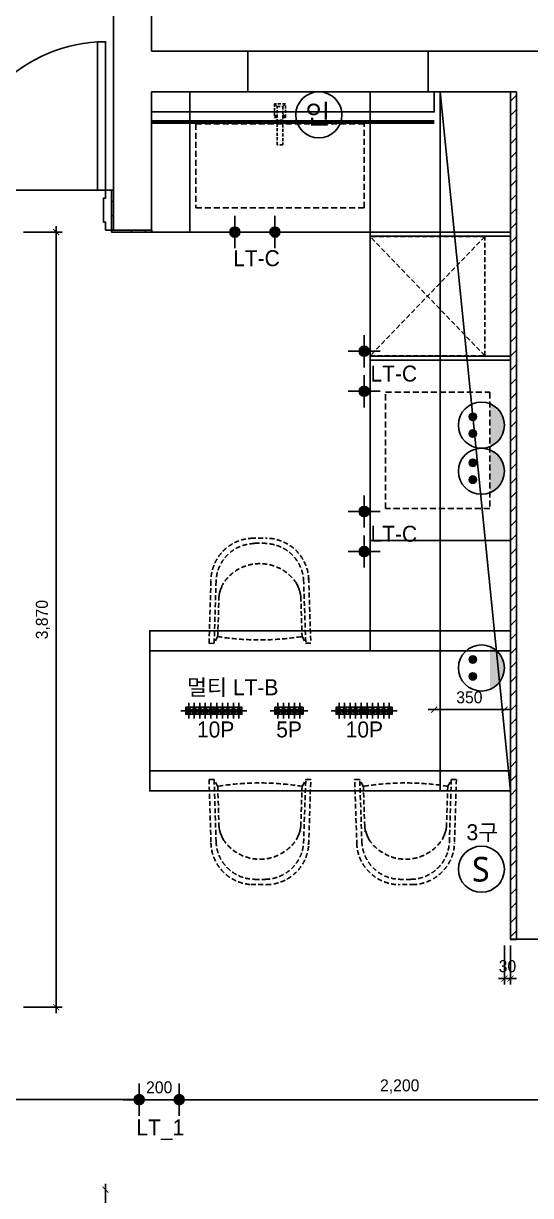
# Model space of a CAD drawing. Header units: millimetres. Extents: x 204923 to 257123, y 77248 to 107783.
# Drawn here: x 241482 to 244012, y 98023 to 103875 of the extents above; entities that cross this region are included whole.
import ezdxf

# ---------------------------------------------------------------- set-up
doc = ezdxf.new("R2010")
doc.units = ezdxf.units.MM
doc.header["$LTSCALE"] = 30
doc.header["$PDMODE"] = 3
for name, pattern in [('DASHED', [0.75, 0.5, -0.25]), ('DASHEDX2', [1.5, 1, -0.5]), ('DH-HID2', [1.2, 0.8, -0.4]), ('HID', [2.3, 1.5, -0.8]), ('HIDDEN', [9.525, 6.35, -3.175])]:
    doc.linetypes.add(name, pattern=pattern)
doc.layers.get('DEFPOINTS').update_dxf_attribs({"color": 248})
for name, color, linetype in [('0-ELC TEXT', 7, 'Continuous'), ('03-WAL NEW', 3, 'Continuous'), ('04-WIN', 4, 'Continuous'), ('06-FUR', 6, 'Continuous'), ('07-DIM WAL', 5, 'Continuous'), ('08-HAT', 8, 'Continuous'), ('2-con', 2, 'Continuous'), ('3.기호.계단선', 30, 'Continuous'), ('CEIL-LIGHT', 7, 'Continuous'), ('CO-DO-FR', 7, 'Continuous'), ('CO-DOOR', 8, 'Continuous'), ('FU-FURM', 251, 'DH-HID2'), ('FUR', 8, 'DASHED'), ('RC-LIGHT', 7, 'Continuous'), ('설비', 140, 'Continuous')]:
    doc.layers.add(name, color=color, linetype=linetype)
doc.styles.add('HY 울릉도 L', font='')
doc.styles.add('코레일둥고', font='Korail_Round_Gothic_Medium.ttf')
doc.styles.get('HY 울릉도 L').set_extended_font_data('HY울릉도L')
doc.dimstyles.new('30', dxfattribs={"dimscale": 30, "dimtxt": 2, "dimasz": 1, "dimexe": 1, "dimexo": 1, "dimgap": 1, "dimtad": 1, "dimdec": 0, "dimrnd": 0.05, "dimdsep": 46, "dimlunit": 6, "dimtxsty": 'HY 울릉도 L', "dimblk": 'ARCHTICK', "dimcen": 2.5, "dimdle": 1, "dimclrd": 133, "dimclre": 133, "dimclrt": 30, "dimadec": 0, "dimazin": 0, "dimtfac": 1, "dimtdec": 0, "dimtix": 1, "dimtmove": 2, "dimatfit": 3, "dimldrblk": 'ARCHTICK', "dimfxl": 1, "dimlwd": -1, "dimlwe": -1, "dimarcsym": 0})
pattern_1 = [(45, (54919.72, 2669.96), (-35.355339, 35.355339), [])]

# ---------------------------------------------------------------- blocks, each defined once
blk = doc.blocks.new('_ArchTick')
at = {"color": 0, "linetype": 'ByBlock', "const_width": 0.15}
blk.add_lwpolyline([(-0.5, -0.5), (0.5, 0.5)], dxfattribs=at)
blk = doc.blocks.new('*D563')
at = {"layer": '07-DIM WAL', "color": 133}
for p, q in [((241482.1, 102833.4), (241675.8, 102833.4)), ((241645.8, 98933.4), (241645.8, 102863.4)), ((241482.1, 98963.4), (241675.8, 98963.4))]:
    blk.add_line(p, q, dxfattribs=at)
at = {"layer": 'DEFPOINTS', "color": 0}
for p in [(241452.1, 102833.4), (241645.8, 102833.4), (241452.1, 98963.4)]:
    blk.add_point(p, dxfattribs=at)
at = {"layer": '07-DIM WAL', "color": 133, "xscale": 30, "yscale": 30, "zscale": 30}
for p, rotation in [((241645.8, 102833.4), 90), ((241645.8, 98963.4), 270)]:
    blk.add_blockref('_ArchTick', p, dxfattribs=dict(at, rotation=rotation))
at = {"layer": '07-DIM WAL', "color": 30, "insert": (241579.8, 100898.4), "char_height": 60, "attachment_point": 5, "rotation": 90, "style": 'HY 울릉도 L'}
blk.add_mtext('3,870', dxfattribs=at)
blk = doc.blocks.new('egoo')
at = {"layer": '설비'}
h = blk.add_hatch(color=140, dxfattribs=at)
edge = h.paths.add_edge_path()
edge.add_arc((1015645.3, 443433.7), 22.3, 0, 360)
h = blk.add_hatch(color=140, dxfattribs=at)
edge = h.paths.add_edge_path()
edge.add_arc((1015747.7, 443433.7), 22.3, 0, 360)
h = blk.add_hatch(color=140, dxfattribs=at)
edge = h.paths.add_edge_path()
edge.add_line((1015826.3, 443329.1), (1015566.6, 443329.1))
edge.add_ellipse((1015696.5, 443381.5), major_axis=(99, 99), ratio=1, start_angle=156.95778, end_angle=293.04222)
at = {"layer": '설비', "color": 140}
for centre, radius in [((1015696.5, 443381.5), 140), ((1015645.3, 443433.7), 22.3), ((1015747.7, 443433.7), 22.3)]:
    blk.add_circle(centre, radius, dxfattribs=at)
blk = doc.blocks.new('DLSXJSPT')
at = {"layer": '설비', "color": 140}
blk.add_circle((242956, 103418.4), 115, dxfattribs=at)
at = {"layer": '설비', "color": 140, "style": '코레일둥고'}
blk.add_text('인', height=100, dxfattribs=at).set_placement((242888.1, 103372))
blk = doc.blocks.new('SW')
at = {"layer": '설비', "color": 140}
blk.add_circle((11533254.1, -14277699.4), 184, dxfattribs=at)
at = {"layer": '설비', "color": 140, "insert": (11533320, -14277600.8), "char_height": 197.143, "width": 314.327, "attachment_point": 3, "style": '코레일둥고'}
blk.add_mtext('{\\fMalgun Gothic|b0|i0|c129|p50;S}', dxfattribs=at)
blk = doc.blocks.new('cdr')
at = {"layer": '04-WIN'}
blk.add_lwpolyline([(216801.7, 103533.4), (217702.1, 103533.4), (217702.1, 103736.5), (216801.7, 103736.5)], close=True, dxfattribs=at)
at = {"layer": '2-con'}
for p, q in [((216321.6, 105028.4), (216321.6, 103736.5)), ((216132.1, 104828.4), (216132.1, 102843.4)), ((216801.7, 103736.5), (216321.6, 103736.5)), ((216801.7, 103533.4), (216321.6, 103533.4)), ((216321.6, 103533.4), (216321.6, 102843.4)), ((216801.7, 103533.4), (216801.7, 103533.4)), ((218112.1, 99302.4), (218112.1, 103533.4)), ((216132.1, 102843.4), (216321.6, 102843.4))]:
    blk.add_line(p, q, dxfattribs=at)
for points in [[(217702.1, 103736.5), (218312.1, 103736.5)], [(217702.1, 103736.5), (217702.2, 103533.4)], [(217702.2, 103533.4), (218112.1, 103533.4)], [(218112.1, 99302.4), (218312.1, 99302.4), (218312.1, 99302.4)]]:
    blk.add_lwpolyline(points, dxfattribs=at)
blk = doc.blocks.new('D-002')
at = {"layer": 'CO-DO-FR'}
for points in [[(0, 200), (0, 0), (30, 0), (30, 40), (40, 40), (40, 160), (30, 160), (30, 200), (0, 200)], [(800, 200), (800, 0), (770, 0), (770, 40), (760, 40), (760, 160), (770, 160), (770, 200), (800, 200)]]:
    blk.add_lwpolyline(points, close=True, dxfattribs=at)
at = {"layer": 'CO-DOOR'}
blk.add_lwpolyline([(730, 940), (730, 200), (770, 200), (770, 940)], close=True, dxfattribs=at)
blk.add_arc((770, 200), 740, 90, 180, dxfattribs=at)
blk = doc.blocks.new('cjswjdeh')
at = {"layer": '03-WAL NEW'}
h = blk.add_hatch(dxfattribs=at)
h.set_pattern_fill('_USER', color=256, scale=50, angle=45, pattern_type=0)
h.set_pattern_definition(pattern_1)
h.paths.add_polyline_path([(273031.8, 106203.3), (273061.8, 106203.3), (273061.8, 101972.3), (273031.8, 101972.3)])
h = blk.add_hatch(dxfattribs=at)
h.set_pattern_fill('_USER', color=256, scale=50, angle=45, pattern_type=0)
h.set_pattern_definition(pattern_1)
h.paths.add_polyline_path([(271041.8, 105713.3), (271051.8, 105713.3), (271051.8, 105513.3), (271041.8, 105513.3)])
h = blk.add_hatch(dxfattribs=at)
h.set_pattern_fill('_USER', color=256, scale=50, angle=45, pattern_type=0)
h.set_pattern_definition([(45, (54949.23, 2669.96), (-35.355339, 35.355339), [])])
h.paths.add_polyline_path([(271071.3, 105513.3), (271271.3, 105513.3), (271271.3, 105503.3), (271071.3, 105503.3)])
blk.add_line((273031.8, 101972.3), (273031.8, 101972.3), dxfattribs=at)
for points in [[(273031.8, 106203.3), (273061.8, 106203.3), (273061.8, 101972.3), (273031.8, 101972.3)], [(271041.8, 105713.3), (271051.8, 105713.3), (271051.8, 105513.3), (271041.8, 105513.3)], [(271041.8, 105513.3), (271241.8, 105513.3), (271241.8, 105503.3), (271041.8, 105503.3)]]:
    blk.add_lwpolyline(points, close=True, dxfattribs=at)
at = {"layer": '06-FUR', "color": 8}
for p, q in [((271431.8, 105503.3), (271431.8, 106203.3)), ((272331.8, 105503.3), (272331.8, 106203.3)), ((272331.8, 103963.3), (273031.8, 103963.3)), ((273031.8, 103513.3), (272331.8, 103513.3)), ((273031.8, 103413.3), (272331.8, 103413.3))]:
    blk.add_line(p, q, dxfattribs=at)
for points in [[(273031.8, 102713.3), (273031.8, 106203.3), (271241.3, 106203.3), (271241.3, 105503.3), (272331.8, 105503.3), (272331.8, 103513.3), (271231.8, 103513.3), (271231.8, 102713.3), (273031.8, 102713.3)], [(272681.8, 105853.3), (272681.8, 102713.3), (273031.8, 102713.3), (273031.8, 106203.3), (272681.8, 106203.3)], [(272681.8, 105853.3), (272681.8, 106203.3), (273031.8, 102713.3)], [(272331.8, 105503.3), (273031.8, 105503.3), (273031.8, 105483.3), (272331.8, 105483.3), (272331.8, 105503.3)], [(272331.8, 104883.3), (273031.8, 104883.3), (273031.8, 104863.3), (272331.8, 104863.3), (272331.8, 104883.3)], [(272331.8, 103513.3), (272331.8, 103413.3), (271231.8, 103413.3)], [(271231.8, 102813.3), (273031.8, 102813.3)]]:
    blk.add_lwpolyline(points, dxfattribs=at)
at = {"layer": '06-FUR', "color": 8, "linetype": 'DASHEDX2'}
for points in [[(271461.8, 105624.1), (272301.8, 105624.1), (272301.8, 106044.1), (271461.8, 106044.1)], [(272409.1, 104123.3), (272409.1, 104703.3), (272929.1, 104703.3), (272929.1, 104123.3)]]:
    blk.add_lwpolyline(points, close=True, dxfattribs=at)
at = {"layer": '08-HAT', "color": 8}
blk.add_line((270231.8, 105713.3), (271051.8, 105713.3), dxfattribs=at)
at = {"layer": 'FU-FURM', "color": 8}
for p, q in [((272903.8, 104885.8), (272331.8, 105480.8)), ((272903.8, 105480.8), (272331.8, 104885.8)), ((271737.3, 103975), (271815.2, 103975.1)), ((271755.3, 103949.6), (271808.4, 103949.7)), ((271528, 103450.1), (271537.7, 103764.3)), ((271553.4, 103450.2), (271563.3, 103770.7)), ((271999.6, 103768.9), (272010.3, 103450.7)), ((272024.8, 103775.5), (272035.7, 103450.8)), ((271579.2, 103695.6), (271578.7, 103692.4)), ((271579.8, 103698.8), (271579.2, 103695.6)), ((271580.5, 103702.2), (271579.8, 103698.8)), ((271581.5, 103705.9), (271580.5, 103702.2)), ((271582.7, 103709.8), (271581.5, 103705.9)), ((271584.1, 103714.2), (271582.7, 103709.8)), ((271585.8, 103719.1), (271584.1, 103714.2)), ((271587.7, 103724.2), (271585.8, 103719.1)), ((271589.7, 103729.5), (271587.7, 103724.2)), ((271591.9, 103734.7), (271589.7, 103729.5)), ((271594.1, 103739.8), (271591.9, 103734.7)), ((271596.3, 103744.6), (271594.1, 103739.8)), ((271598.5, 103748.8), (271596.3, 103744.6)), ((271964.5, 103749.3), (271966.6, 103745)), ((271966.6, 103745), (271968.9, 103740.3)), ((271968.9, 103740.3), (271971.1, 103735.2)), ((271971.1, 103735.2), (271973.2, 103730)), ((271973.2, 103730), (271975.3, 103724.7)), ((271975.3, 103724.7), (271977.2, 103719.6)), ((271977.2, 103719.6), (271978.9, 103714.7)), ((271978.9, 103714.7), (271980.4, 103710.3)), ((271980.4, 103710.3), (271981.6, 103706.4)), ((271981.6, 103706.4), (271982.5, 103702.7)), ((271982.5, 103702.7), (271983.3, 103699.3)), ((271983.3, 103699.3), (271983.9, 103696.1)), ((271983.9, 103696.1), (271984.4, 103692.9)), ((271571.4, 103484), (271577.5, 103682.6)), ((271577.9, 103686), (271577.5, 103682.6)), ((271578.2, 103689.3), (271577.9, 103686)), ((271578.7, 103692.4), (271578.2, 103689.3)), ((271984.4, 103692.9), (271984.8, 103689.8)), ((271984.8, 103689.8), (271985.2, 103686.5)), ((271985.2, 103686.5), (271985.6, 103683.1)), ((271985.6, 103683.1), (271992.2, 103484.5)), ((271570.3, 103484), (271553.4, 103450.2)), ((271993.3, 103484.6), (272010.3, 103450.7)), ((271553.4, 103450.2), (271528, 103450.1)), ((272035.7, 103450.8), (272010.3, 103450.7)), ((271528, 102770.3), (271537.7, 102456.1)), ((271553.4, 102770.2), (271528, 102770.3)), ((271553.4, 102770.2), (271563.3, 102449.7)), ((271570.3, 102736.4), (271553.4, 102770.2)), ((271993.3, 102735.8), (272010.3, 102769.7)), ((271999.6, 102451.5), (272010.3, 102769.7)), ((272035.7, 102769.6), (272010.3, 102769.7)), ((272024.8, 102444.9), (272035.7, 102769.6)), ((272254.5, 102769.6), (272279.9, 102769.7)), ((272265.4, 102444.9), (272254.5, 102769.6)), ((272290.6, 102451.5), (272279.9, 102769.7)), ((272296.9, 102735.8), (272279.9, 102769.7)), ((272719.9, 102736.4), (272736.8, 102770.2)), ((272736.8, 102770.2), (272726.9, 102449.7)), ((272736.8, 102770.2), (272762.2, 102770.3)), ((272762.2, 102770.3), (272752.5, 102456.1)), ((271571.4, 102736.4), (271577.5, 102537.8)), ((271985.6, 102537.3), (271992.2, 102735.9)), ((272304.6, 102537.3), (272298, 102735.9)), ((272718.8, 102736.4), (272712.7, 102537.8)), ((271577.9, 102534.4), (271577.5, 102537.8)), ((271578.2, 102531.1), (271577.9, 102534.4)), ((271578.7, 102528), (271578.2, 102531.1)), ((271579.2, 102524.8), (271578.7, 102528)), ((271579.8, 102521.6), (271579.2, 102524.8)), ((271983.3, 102521.1), (271983.9, 102524.3)), ((271983.9, 102524.3), (271984.4, 102527.5)), ((271984.4, 102527.5), (271984.8, 102530.6)), ((271984.8, 102530.6), (271985.2, 102533.9)), ((271985.2, 102533.9), (271985.6, 102537.3)), ((272305, 102533.9), (272304.6, 102537.3)), ((272305.4, 102530.6), (272305, 102533.9)), ((272305.8, 102527.5), (272305.4, 102530.6)), ((272306.3, 102524.3), (272305.8, 102527.5)), ((272306.9, 102521.1), (272306.3, 102524.3)), ((272710.4, 102521.6), (272711, 102524.8)), ((272711, 102524.8), (272711.5, 102528)), ((272711.5, 102528), (272711.9, 102531.1)), ((272711.9, 102531.1), (272712.3, 102534.4)), ((272712.3, 102534.4), (272712.7, 102537.8)), ((271580.5, 102518.2), (271579.8, 102521.6)), ((271581.5, 102514.5), (271580.5, 102518.2)), ((271582.7, 102510.6), (271581.5, 102514.5)), ((271584.1, 102506.2), (271582.7, 102510.6)), ((271585.8, 102501.3), (271584.1, 102506.2)), ((271587.7, 102496.2), (271585.8, 102501.3)), ((271589.7, 102490.9), (271587.7, 102496.2)), ((271591.9, 102485.6), (271589.7, 102490.9)), ((271594.1, 102480.6), (271591.9, 102485.6)), ((271596.3, 102475.8), (271594.1, 102480.6)), ((271598.5, 102471.6), (271596.3, 102475.8)), ((271964.5, 102471.1), (271966.6, 102475.4)), ((271966.6, 102475.4), (271968.9, 102480.1)), ((271968.9, 102480.1), (271971.1, 102485.2)), ((271971.1, 102485.2), (271973.2, 102490.4)), ((271973.2, 102490.4), (271975.3, 102495.7)), ((271975.3, 102495.7), (271977.2, 102500.8)), ((271977.2, 102500.8), (271978.9, 102505.7)), ((271978.9, 102505.7), (271980.4, 102510.1)), ((271980.4, 102510.1), (271981.6, 102514)), ((271981.6, 102514), (271982.5, 102517.7)), ((271982.5, 102517.7), (271983.3, 102521.1)), ((272307.7, 102517.7), (272306.9, 102521.1)), ((272308.6, 102514), (272307.7, 102517.7)), ((272309.8, 102510.1), (272308.6, 102514)), ((272311.3, 102505.7), (272309.8, 102510.1)), ((272313, 102500.8), (272311.3, 102505.7)), ((272314.9, 102495.7), (272313, 102500.8)), ((272316.9, 102490.4), (272314.9, 102495.7)), ((272319.1, 102485.2), (272316.9, 102490.4)), ((272321.3, 102480.1), (272319.1, 102485.2)), ((272323.5, 102475.4), (272321.3, 102480.1)), ((272325.7, 102471.1), (272323.5, 102475.4)), ((272691.7, 102471.6), (272693.9, 102475.8)), ((272693.9, 102475.8), (272696.1, 102480.6)), ((272696.1, 102480.6), (272698.3, 102485.6)), ((272698.3, 102485.6), (272700.5, 102490.9)), ((272700.5, 102490.9), (272702.5, 102496.2)), ((272702.5, 102496.2), (272704.4, 102501.3)), ((272704.4, 102501.3), (272706.1, 102506.2)), ((272706.1, 102506.2), (272707.5, 102510.6)), ((272707.5, 102510.6), (272708.7, 102514.5)), ((272708.7, 102514.5), (272709.7, 102518.2)), ((272709.7, 102518.2), (272710.4, 102521.6)), ((271737.3, 102245.4), (271815.2, 102245.3)), ((271755.3, 102270.7), (271808.4, 102270.7)), ((272552.9, 102245.4), (272475, 102245.3)), ((272534.9, 102270.7), (272481.8, 102270.7))]:
    blk.add_line(p, q, dxfattribs=at)
blk.add_lwpolyline([(272903.8, 104885.8), (272903.8, 105480.8), (272331.8, 105480.8), (272331.8, 104885.8)], close=True, dxfattribs=at)
for centre, radius, start, end in [((271751, 103761.4), 213.6, 90.90916, 178.7855), ((271757.3, 103754.1), 194.3, 90.90924, 178.78542), ((271805.6, 103754.1), 194.3, 1.35653, 89.23304), ((271811.9, 103761.5), 213.6, 1.35671, 89.233), ((271781.6, 103629.6), 218.5, 33.19496, 146.94725), ((271781.6, 103629.6), 218.5, 158.34937, 158.47219), ((271781.6, 103629.6), 218.5, 21.66998, 21.79281), ((271780.2, 104797.9), 1330.6, 260.92322, 279.2189), ((271780.2, 101422.5), 1330.6, 80.7811, 99.07678), ((272510, 101422.5), 1330.6, 80.92322, 99.2189), ((271781.6, 102590.8), 218.5, 201.52781, 201.65063), ((271781.6, 102590.8), 218.5, 213.05275, 326.80504), ((271781.6, 102590.8), 218.5, 338.20719, 338.33002), ((272508.6, 102590.8), 218.5, 201.66998, 201.79281), ((272508.6, 102590.8), 218.5, 213.19496, 326.94725), ((272508.6, 102590.8), 218.5, 338.34937, 338.47219), ((271751, 102459), 213.6, 181.2145, 269.09084), ((271757.3, 102466.3), 194.3, 181.21458, 269.09076), ((271805.6, 102466.2), 194.3, 270.76696, 358.64347), ((271811.9, 102458.9), 213.6, 270.767, 358.64329), ((272478.3, 102458.9), 213.6, 181.35671, 269.233), ((272484.6, 102466.2), 194.3, 181.35653, 269.23304), ((272532.9, 102466.3), 194.3, 270.90924, 358.78542), ((272539.2, 102459), 213.6, 270.90916, 358.7855)]:
    blk.add_arc(centre, radius, start, end, dxfattribs=at)
at = {"layer": 'FUR', "color": 8}
for p, q in [((271868.2, 106130.5), (271854.6, 106144.1)), ((271895.4, 106130.5), (271909.1, 106144.1)), ((271854.6, 106075.9), (271868.2, 106089.6)), ((271868.2, 106075.9), (271854.6, 106075.9)), ((271895.4, 106062.3), (271868.2, 106062.3)), ((271895.4, 106089.6), (271909.1, 106075.9)), ((271909.1, 106075.9), (271895.4, 106075.9))]:
    blk.add_line(p, q, dxfattribs=at)
blk.add_lwpolyline([(271909.1, 106075.9), (271909.1, 106144.1), (271854.6, 106144.1), (271854.6, 106075.9)], dxfattribs=at)
blk.add_lwpolyline([(271895.4, 106130.5), (271895.4, 105939.6), (271868.2, 105939.6), (271868.2, 106130.5)], close=True, dxfattribs=at)
blk.add_blockref('cdr', (54919.7, 2670))
at = {"layer": 'CO-DOOR', "color": 8}
blk.add_blockref('D-002', (270241.8, 105513.3), dxfattribs=at)
blk = doc.blocks.new('*D725')
at = {"layer": '3.기호.계단선', "color": 133}
for p, q in [((241891.4, 96822.4), (241891.4, 98082.4)), ((241861.4, 98052.4), (241861.4, 98052.4)), ((241861.4, 96852.4), (241861.4, 96852.4))]:
    blk.add_line(p, q, dxfattribs=at)
at = {"layer": 'DEFPOINTS', "color": 0}
for p in [(241891.4, 98052.4), (241891.4, 98052.4), (241891.4, 96852.4)]:
    blk.add_point(p, dxfattribs=at)
at = {"layer": '3.기호.계단선', "color": 133, "xscale": 30, "yscale": 30, "zscale": 30}
for p, rotation in [((241891.4, 98052.4), 90), ((241891.4, 96852.4), 270)]:
    blk.add_blockref('_ArchTick', p, dxfattribs=dict(at, rotation=rotation))
at = {"layer": '3.기호.계단선', "color": 30, "insert": (241825.4, 97452.4), "char_height": 60, "attachment_point": 5, "rotation": 90, "style": 'HY 울릉도 L'}
blk.add_mtext('1,200', dxfattribs=at)
blk = doc.blocks.new('1')
at = {"linetype": 'Continuous'}
h = blk.add_hatch(color=4, dxfattribs=at)
h.dxf.hatch_style = 1
edge = h.paths.add_edge_path()
edge.add_arc((11539653.5, -14273503.8), 37.5, 0, 360)
at = {"color": 1, "linetype": 'Continuous'}
for p, q in [((11539653.5, -14273637.1), (11539653.5, -14273370.5)), ((11539520.2, -14273503.8), (11539786.8, -14273503.8))]:
    blk.add_line(p, q, dxfattribs=at)
at = {"color": 4, "linetype": 'Continuous'}
for radius in [41.5, 37.5]:
    blk.add_circle((11539653.5, -14273503.8), radius, dxfattribs=at)
blk = doc.blocks.new("5RN'")
at = {"layer": 'RC-LIGHT'}
blk.add_lwpolyline([(188137.5, 27400.3), (188277.5, 27400.3), (188277.5, 27435.3), (188137.5, 27435.3)], close=True, dxfattribs=at)
at = {"layer": 'RC-LIGHT', "yscale": 0.2948704765105351, "zscale": 0.2948704765105351}
for p, xscale in [((-3214550.6, 4236252.7), 0.2948704765105351), ((-3214523.1, 4236252.7), 0.2948704765105351), ((3590910.6, 4236252.7), -0.2948704765105351), ((3590938.1, 4236252.7), -0.2948704765105351), ((3590965.5, 4236252.7), -0.2948704765105351)]:
    blk.add_blockref('1', p, dxfattribs=dict(at, xscale=xscale))
blk = doc.blocks.new('*D924')
at = {"layer": '07-DIM WAL', "color": 133}
for p, q in [((243532.1, 100479), (243532.1, 100479)), ((243882.1, 100479), (243882.1, 100479)), ((243502.1, 100449), (243912.1, 100449))]:
    blk.add_line(p, q, dxfattribs=at)
at = {"layer": 'DEFPOINTS', "color": 0}
for p in [(243532.1, 100449), (243882.1, 100449), (243882.1, 100449)]:
    blk.add_point(p, dxfattribs=at)
at = {"layer": '07-DIM WAL', "color": 133, "xscale": 30, "yscale": 30, "zscale": 30, "rotation": 180}
blk.add_blockref('_ArchTick', (243532.1, 100449), dxfattribs=at)
at = {"layer": '07-DIM WAL', "color": 133, "xscale": 30, "yscale": 30, "zscale": 30}
blk.add_blockref('_ArchTick', (243882.1, 100449), dxfattribs=at)
at = {"layer": '07-DIM WAL', "color": 30, "insert": (243707.1, 100510.3), "char_height": 60, "attachment_point": 5, "style": 'HY 울릉도 L'}
blk.add_mtext('350', dxfattribs=at)
blk = doc.blocks.new('*D999')
at = {"layer": '07-DIM WAL', "color": 133}
for p, q in [((243882.1, 99272.4), (243882.1, 99076.6)), ((243912.1, 99272.4), (243912.1, 99076.6)), ((243852.1, 99106.6), (243942.1, 99106.6))]:
    blk.add_line(p, q, dxfattribs=at)
at = {"layer": 'DEFPOINTS', "color": 0}
for p in [(243882.1, 99302.4), (243912.1, 99302.4), (243912.1, 99106.6)]:
    blk.add_point(p, dxfattribs=at)
at = {"layer": '07-DIM WAL', "color": 133, "xscale": 30, "yscale": 30, "zscale": 30}
blk.add_blockref('_ArchTick', (243882.1, 99106.6), dxfattribs=at)
at = {"layer": '07-DIM WAL', "color": 133, "xscale": 30, "yscale": 30, "zscale": 30, "rotation": 180}
blk.add_blockref('_ArchTick', (243912.1, 99106.6), dxfattribs=at)
at = {"layer": '07-DIM WAL', "color": 30, "insert": (243897.1, 99167.9), "char_height": 60, "attachment_point": 5, "style": 'HY 울릉도 L'}
blk.add_mtext('30', dxfattribs=at)
blk = doc.blocks.new('*D1013')
at = {"layer": '07-DIM WAL', "color": 133}
for p, q in [((242029.6, 98501.9), (242289.6, 98501.9)), ((242059.6, 98531.9), (242059.6, 98531.9)), ((242259.6, 98531.9), (242259.6, 98531.9))]:
    blk.add_line(p, q, dxfattribs=at)
at = {"layer": 'DEFPOINTS', "color": 0}
for p in [(242059.6, 98501.9), (242259.6, 98501.9), (242259.6, 98501.9)]:
    blk.add_point(p, dxfattribs=at)
at = {"layer": '07-DIM WAL', "color": 133, "xscale": 30, "yscale": 30, "zscale": 30}
blk.add_blockref('_ArchTick', (242059.6, 98501.9), dxfattribs=at)
at = {"layer": '07-DIM WAL', "color": 133, "xscale": 30, "yscale": 30, "zscale": 30, "rotation": 180}
blk.add_blockref('_ArchTick', (242259.6, 98501.9), dxfattribs=at)
at = {"layer": '07-DIM WAL', "color": 30, "insert": (242159.6, 98563.1), "char_height": 60, "attachment_point": 5, "style": 'HY 울릉도 L'}
blk.add_mtext('200', dxfattribs=at)
blk = doc.blocks.new('*D1019')
at = {"layer": '07-DIM WAL', "color": 133}
for p, q in [((242229.6, 98501.9), (244489.6, 98501.9)), ((242259.6, 98531.9), (242259.6, 98531.9)), ((244459.6, 98531.9), (244459.6, 98531.9))]:
    blk.add_line(p, q, dxfattribs=at)
at = {"layer": 'DEFPOINTS', "color": 0}
for p in [(242259.6, 98501.9), (244459.6, 98501.9), (244459.6, 98501.9)]:
    blk.add_point(p, dxfattribs=at)
at = {"layer": '07-DIM WAL', "color": 133, "xscale": 30, "yscale": 30, "zscale": 30, "rotation": 180}
blk.add_blockref('_ArchTick', (242259.6, 98501.9), dxfattribs=at)
at = {"layer": '07-DIM WAL', "color": 133, "xscale": 30, "yscale": 30, "zscale": 30}
blk.add_blockref('_ArchTick', (244459.6, 98501.9), dxfattribs=at)
at = {"layer": '07-DIM WAL', "color": 30, "insert": (243359.6, 98567.8), "char_height": 60, "attachment_point": 5, "style": 'HY 울릉도 L'}
blk.add_mtext('2,200', dxfattribs=at)
blk = doc.blocks.new('*D1020')
at = {"layer": '07-DIM WAL', "color": 133}
for p, q in [((242089.6, 98503), (239829.6, 98503)), ((239859.6, 98531.9), (239859.6, 98533)), ((242059.6, 98531.9), (242059.6, 98533))]:
    blk.add_line(p, q, dxfattribs=at)
at = {"layer": 'DEFPOINTS', "color": 0}
for p in [(239859.6, 98503), (239859.6, 98501.9), (242059.6, 98501.9)]:
    blk.add_point(p, dxfattribs=at)
at = {"layer": '07-DIM WAL', "color": 133, "xscale": 30, "yscale": 30, "zscale": 30, "rotation": 180}
blk.add_blockref('_ArchTick', (239859.6, 98503), dxfattribs=at)
at = {"layer": '07-DIM WAL', "color": 133, "xscale": 30, "yscale": 30, "zscale": 30}
blk.add_blockref('_ArchTick', (242059.6, 98503), dxfattribs=at)
at = {"layer": '07-DIM WAL', "color": 30, "insert": (240959.6, 98569), "char_height": 60, "attachment_point": 5, "style": 'HY 울릉도 L'}
blk.add_mtext('2,200', dxfattribs=at)

msp = doc.modelspace()

# ---------------------------------------------------------------- linework, layer by layer
at = {"layer": 'CEIL-LIGHT'}
msp.add_lwpolyline([(243532.1, 103533.4), (243532.1, 103433.4), (242121.6, 103433.4)], dxfattribs=at)
at = {"layer": 'CEIL-LIGHT', "color": 10, "linetype": 'HIDDEN', "const_width": 20}
msp.add_lwpolyline([(242121.6, 103383.4), (243532.1, 103383.4)], dxfattribs=at)

# ---------------------------------------------------------------- block references
at = {"layer": '3.기호.계단선'}
msp.add_blockref('cjswjdeh', (-29119.7, -2670), dxfattribs=at)
at = {"layer": 'RC-LIGHT', "xscale": 0.6024096385271789, "yscale": 0.6024096385271789, "zscale": 0.6024096385271789}
for p in [(-6709061.4, 8701329.6), (-6708861.4, 8701329.6), (-6708416.4, 8700734.6), (-6708416.4, 8700534.6), (-6708416.4, 8699934.6), (-6708416.4, 8699734.6)]:
    msp.add_blockref('1', p, dxfattribs=at)
at = {"layer": 'RC-LIGHT'}
for p, rotation in [((430569.6, 127861.2), 179.9999999980585), ((431014.6, 127861.2), 180), ((431319.6, 127861.2), 180)]:
    msp.add_blockref("5RN'", p, dxfattribs=dict(at, rotation=rotation))
at = {"layer": 'RC-LIGHT', "xscale": -1}
for p, rotation in [((54294.6, 127861.2), 179.9999999980586), ((55044.6, 127861.2), 180.0000000000001)]:
    msp.add_blockref("5RN'", p, dxfattribs=dict(at, rotation=rotation))
at = {"layer": 'RC-LIGHT', "xscale": 0.6024096385271789, "yscale": 0.6024096385271789, "zscale": 0.6024096385271789, "rotation": 270}
for p in [(8840555.9, 7050100.4), (8840755.9, 7050100.4)]:
    msp.add_blockref('1', p, dxfattribs=at)
at = {"layer": '설비'}
msp.add_blockref('DLSXJSPT', (0, 0), dxfattribs=at)
at = {"layer": '설비', "color": 140, "xscale": -0.8214285869294655, "yscale": 0.8214285869294655, "zscale": 0.8214285869294655}
for p, rotation in [((607973.3, 936191.5), 89.99999999999994), ((607973.3, 935961.5), 89.99999999999993), ((607973.3, 934979.3), 89.99999999999991)]:
    msp.add_blockref('egoo', p, dxfattribs=dict(at, rotation=rotation))
at = {"layer": '설비', "color": 140, "xscale": 0.625, "yscale": 0.625, "zscale": 0.625}
msp.add_blockref('SW', (-6964516.7, 9023214.5), dxfattribs=at)

# ---------------------------------------------------------------- texts
at = {"layer": '0-ELC TEXT', "color": 7, "linetype": 'DASHEDX2', "style": '코레일둥고'}
msp.add_text('10P', height=80, rotation=360, dxfattribs=at).set_placement((242348.2, 100310.1))
for s, p in [('5P', (242743.5, 100310.1)), ('10P', (243090, 100310.1)), ('3구', (243692.9, 99797.1))]:
    msp.add_text(s, height=80, dxfattribs=at).set_placement(p)
at = {"layer": '3.기호.계단선', "linetype": 'HID', "style": '코레일둥고'}
for s, p in [('LT-C', (242528.6, 102662.8)), ('LT-C', (243213.7, 102087)), ('LT-C', (243213.7, 101287)), ('멀티 LT-B', (242297.6, 100520.9)), ('LT_1', (242045.8, 98323.3))]:
    msp.add_text(s, height=80, dxfattribs=at).set_placement(p)

# ---------------------------------------------------------------- dimensions: what is measured, and where the dimension line sits
at = {"layer": '07-DIM WAL'}
dim = msp.add_linear_dim(base=(241645.8, 102833.4), p1=(241452.1, 98963.4), p2=(241452.1, 102833.4), angle=90, dimstyle='30', override={"dimfxl": 1.25}, dxfattribs=at)
dim.commit()
dim.dimension.update_dxf_attribs({"geometry": '*D563', "text_midpoint": (241579.8, 100898.4)})
for base, p1, p2, picture, middle in [((243882.1, 100449), (243532.1, 100449), (243882.1, 100449), '*D924', (243707.1, 100510.3)), ((243912.1, 99106.6), (243882.1, 99302.4), (243912.1, 99302.4), '*D999', (243897.1, 99167.9)), ((239859.6, 98503), (242059.6, 98501.9), (239859.6, 98501.9), '*D1020', (240959.6, 98569)), ((244459.6, 98501.9), (242259.6, 98501.9), (244459.6, 98501.9), '*D1019', (243359.6, 98567.8)), ((242259.6, 98501.9), (242059.6, 98501.9), (242259.6, 98501.9), '*D1013', (242159.6, 98563.1))]:
    dim = msp.add_linear_dim(base=base, p1=p1, p2=p2, dimstyle='30', override={"dimfxl": 1.25}, dxfattribs=at)
    dim.commit()
    dim.dimension.update_dxf_attribs({"geometry": picture, "text_midpoint": middle})
at = {"layer": '3.기호.계단선'}
dim = msp.add_linear_dim(base=(241891.4, 98052.4), p1=(241891.4, 96852.4), p2=(241891.4, 98052.4), angle=90, dimstyle='30', override={"dimfxl": 1.25}, dxfattribs=at)
dim.commit()
dim.dimension.update_dxf_attribs({"geometry": '*D725', "text_midpoint": (241825.4, 97452.4)})

doc.saveas('drawing.dxf')
